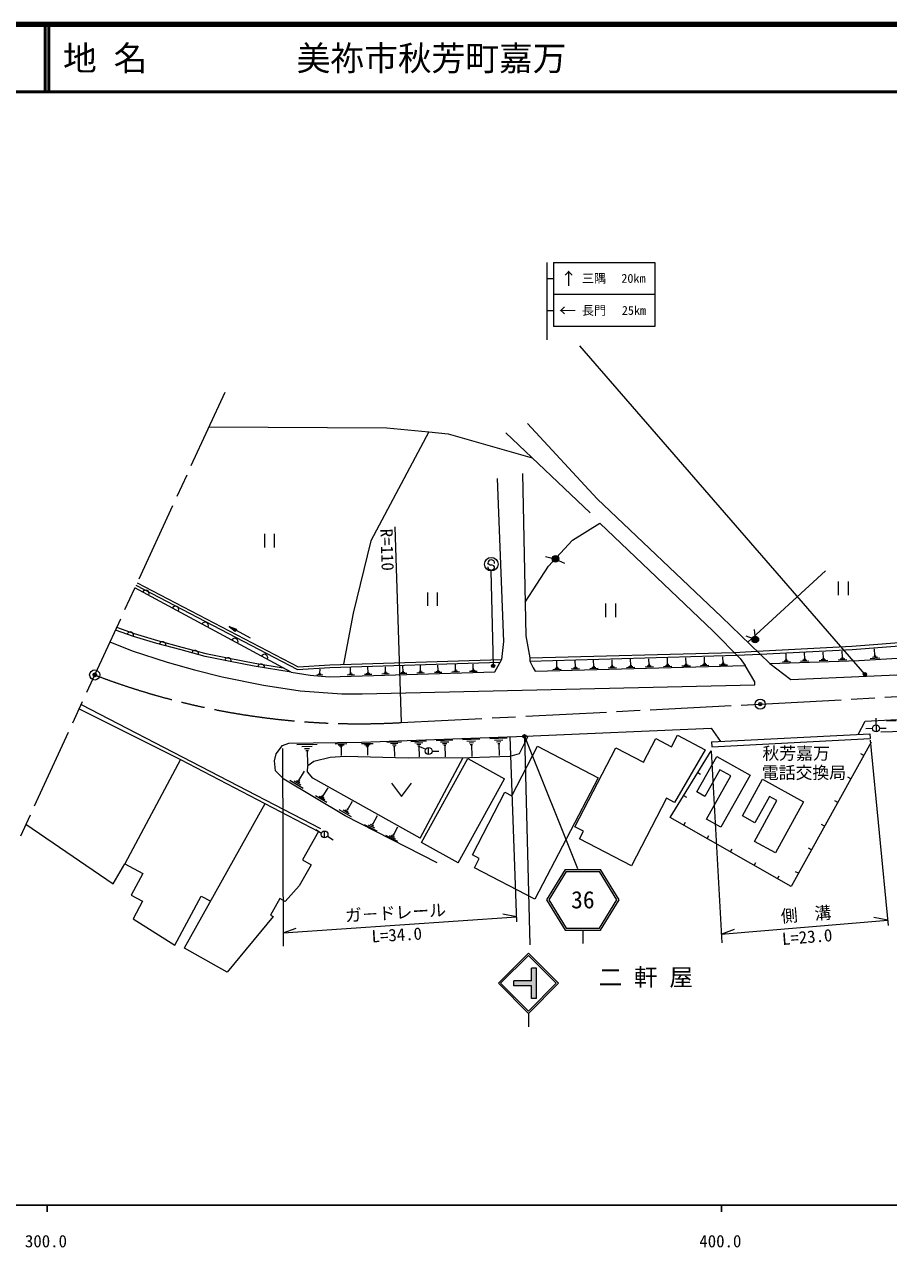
# Model space of a CAD drawing. Units: millimetres at full size, sheet at 1:1000; details may follow other scales. Extents: x 40000 to 680000, y 20000 to 380000.
# Drawn here: x 364656 to 492784, y 198715 to 380000 of the extents above; entities that cross this region are included whole.
import ezdxf
from ezdxf.enums import TextEntityAlignment as Align

# ---------------------------------------------------------------- set-up
doc = ezdxf.new("R2010")
doc.units = ezdxf.units.MM
doc.header["$LTSCALE"] = 1000
doc.header["$PDMODE"] = 32
doc.header["$PDSIZE"] = 500
doc.linetypes.add('CHAIN', pattern=[18.5, 12, -1.5, 3.5, -1.5])
for name, color, linetype, lineweight in [('S-BGD', 7, 'Continuous', 13), ('S-BMK', 2, 'CHAIN', 13), ('S-BMK-SRVR', 3, 'Continuous', 13), ('S-TTL', 2, 'Continuous', 140), ('S-TTL-BAND', 7, 'Continuous', 25), ('S-TTL-LINE', 7, 'Continuous', 50), ('S-TTL-TXT', 7, 'Continuous', 13)]:
    doc.layers.add(name, color=color, linetype=linetype, lineweight=lineweight)
doc.layers.add('S-OTRS', color=6, linetype='Continuous')
doc.styles.add('@ＭＳ ゴシック', font='')
doc.styles.add('ＭＳ ゴシック', font='')
doc.styles.get('@ＭＳ ゴシック').set_extended_font_data('@MS Gothic')
doc.styles.get('ＭＳ ゴシック').set_extended_font_data('MS Gothic')

msp = doc.modelspace()

# ---------------------------------------------------------------- hatches: boundary and pattern name
at = {"layer": 'S-BGD'}
for points in [[(443729, 301168, 0.58524), (442900, 300896, 0.04866), (442891, 300799, 0.21031), (443053, 300431)], [(443729, 301168, 0.58524), (442900, 300896, 0.04866), (442891, 300799, 0.21031), (443053, 300431)], [(443729, 301168, 0.58524), (442900, 300896, 0.04866), (442891, 300799, 0.21031), (443053, 300431)], [(443836, 300571, 0.1189), (443891, 300799, 0.21031), (443729, 301168), (443053, 300431, 0.49516)], [(473522, 288835, 0.41567), (473020, 289335, 0.07967), (472863, 289309), (472562, 289032, 0.10156), (472522, 288835, 1)], [(473522, 288835, 0.41567), (473020, 289335, 0.07967), (472863, 289309), (472562, 289032, 0.10156), (472522, 288835, 1)], [(472863, 289309, 0.21392), (472562, 289032)], [(440578, 235631), (439828, 235631), (439828, 237505), (437205, 237505), (437205, 238255), (439828, 238255), (439828, 240129), (440578, 240129)]]:
    msp.add_hatch(color=256, dxfattribs=at).paths.add_polyline_path(points)

# ---------------------------------------------------------------- linework, layer by layer
for p, q in [((442107, 344740), (442107, 333240)), ((443107, 344740), (458107, 344740)), ((443107, 344740), (443107, 335240)), ((458107, 344740), (458107, 335240)), ((442107, 342365), (443107, 342365)), ((458107, 339990), (443107, 339990)), ((442107, 337615), (443107, 337615)), ((458107, 335240), (443107, 335240)), ((489278, 283679), (446990, 332367)), ((436046, 319452), (448555, 307631)), ((419584, 305516), (420505, 276524)), ((400238, 304483), (400238, 302483)), ((401738, 302483), (401738, 304483)), ((441934, 301152), (442900, 300896)), ((433477, 300016), (433378, 300134)), ((433722, 299877), (433477, 300016)), ((434023, 299874), (433722, 299877)), ((434268, 299763), (434023, 299874)), ((434374, 299626), (434268, 299763)), ((443836, 300571), (444750, 300165)), ((433825, 299007), (434144, 284916)), ((471913, 288434), (483424, 299038)), ((485336, 297421), (485336, 295421)), ((486836, 295421), (486836, 297421)), ((404194, 284007), (381032, 296513)), ((424407, 295816), (424407, 293816)), ((425907, 293816), (425907, 295816)), ((450821, 294173), (450821, 292173)), ((452321, 292173), (452321, 294173)), ((394987, 290779), (395932, 290080)), ((394987, 290779), (395945, 290104)), ((394987, 290779), (395958, 290128)), ((394987, 290779), (395970, 290150)), ((394987, 290779), (395987, 290180)), ((394987, 290779), (396003, 290210)), ((394987, 290779), (396025, 290251)), ((394987, 290779), (396036, 290271)), ((394987, 290779), (396048, 290294)), ((394987, 290779), (396061, 290317)), ((394987, 290779), (396070, 290333)), ((394987, 290779), (396081, 290354)), ((394987, 290779), (396092, 290375)), ((394987, 290779), (395919, 290055)), ((394987, 290779), (396101, 290391)), ((398194, 289037), (394987, 290779)), ((396101, 290391), (395919, 290055)), ((473020, 289335), (472926, 290331)), ((471632, 289399), (472562, 289032)), ((439577, 286099), (469876, 286932)), ((439590, 285649), (470310, 286494)), ((469876, 286932), (473262, 287122)), ((470310, 286494), (473750, 286647)), ((477617, 285868), (477588, 286697)), ((480346, 285979), (480315, 286840)), ((483121, 286091), (483089, 286985)), ((485943, 286205), (485911, 287132)), ((490846, 286468), (490667, 286458)), ((490757, 286463), (490699, 287467)), ((413024, 283892), (413003, 284647)), ((415607, 283967), (415585, 284726)), ((418195, 284043), (418173, 284805)), ((420788, 284119), (420766, 284885)), ((423386, 284196), (423363, 284965)), ((425988, 284272), (425966, 285044)), ((428596, 284349), (428574, 285124)), ((431209, 284425), (431187, 285205)), ((443777, 284632), (443470, 284623)), ((443697, 284752), (443544, 284748)), ((443620, 284750), (443597, 285609)), ((446506, 284705), (446199, 284697)), ((446426, 284826), (446272, 284822)), ((446349, 284824), (446326, 285684)), ((449394, 284659), (448779, 284643)), ((449237, 284778), (448929, 284770)), ((449157, 284899), (449003, 284895)), ((449080, 284897), (449057, 285759)), ((452128, 284732), (451511, 284716)), ((451970, 284852), (451662, 284844)), ((451890, 284973), (451736, 284969)), ((451813, 284971), (451790, 285835)), ((455176, 284690), (453940, 284657)), ((454864, 284806), (454246, 284789)), ((454706, 284925), (454397, 284917)), ((454626, 285047), (454471, 285043)), ((454548, 285045), (454525, 285910)), ((457915, 284764), (456677, 284730)), ((457602, 284879), (456983, 284863)), ((457444, 284999), (457134, 284990)), ((457363, 285120), (457208, 285116)), ((457286, 285118), (457263, 285985)), ((460656, 284837), (459415, 284804)), ((460342, 284952), (459722, 284936)), ((460184, 285072), (459874, 285064)), ((460103, 285194), (459948, 285190)), ((460026, 285192), (460002, 286060)), ((463399, 284910), (462156, 284877)), ((463085, 285026), (462464, 285009)), ((462926, 285146), (462616, 285138)), ((462845, 285268), (462690, 285264)), ((462768, 285266), (462744, 286136)), ((466144, 284983), (464899, 284950)), ((465830, 285099), (465207, 285083)), ((465671, 285220), (465359, 285211)), ((465590, 285342), (465434, 285338)), ((465512, 285340), (465488, 286211)), ((468892, 285057), (467645, 285023)), ((468576, 285173), (467953, 285156)), ((468417, 285293), (468106, 285285)), ((468336, 285416), (468180, 285412)), ((468258, 285414), (468235, 286287)), ((478222, 285534), (477037, 285492)), ((477921, 285642), (477329, 285621)), ((477769, 285755), (477473, 285745)), ((477691, 285871), (477543, 285866)), ((480974, 285631), (479744, 285588)), ((480662, 285744), (480047, 285722)), ((480504, 285861), (480196, 285850)), ((480422, 285981), (480269, 285976)), ((483773, 285731), (482496, 285685)), ((483449, 285847), (482811, 285824)), ((483285, 285969), (482966, 285958)), ((483201, 286094), (483041, 286088)), ((486620, 285832), (485295, 285785)), ((486284, 285952), (485622, 285929)), ((486114, 286079), (485783, 286067)), ((486026, 286208), (485861, 286202)), ((491499, 286073), (490064, 285991)), ((491132, 286196), (490414, 286155)), ((490944, 286330), (490585, 286309)), ((408877, 283546), (407992, 283609)), ((408662, 283650), (408219, 283682)), ((408558, 283747), (408336, 283762)), ((408509, 283839), (408398, 283847)), ((408453, 283843), (408498, 284463)), ((413573, 283584), (412494, 283553)), ((413300, 283684), (412761, 283668)), ((413162, 283788), (412893, 283780)), ((413092, 283894), (412957, 283890)), ((416158, 283658), (415075, 283627)), ((415884, 283759), (415342, 283743)), ((415746, 283863), (415475, 283855)), ((415675, 283969), (415539, 283966)), ((418749, 283733), (417660, 283701)), ((418473, 283834), (417929, 283818)), ((418334, 283938), (418062, 283931)), ((418263, 284045), (418127, 284041)), ((421344, 283807), (420250, 283776)), ((421067, 283909), (420521, 283893)), ((420928, 284014), (420654, 284006)), ((420856, 284121), (420719, 284118)), ((423944, 283882), (422846, 283850)), ((423666, 283984), (423117, 283968)), ((423526, 284090), (423251, 284082)), ((423454, 284198), (423317, 284194)), ((426550, 283957), (425446, 283925)), ((426271, 284059), (425719, 284043)), ((426129, 284166), (425854, 284158)), ((426057, 284274), (425919, 284270)), ((429160, 284032), (428051, 284000)), ((428880, 284135), (428325, 284119)), ((428738, 284242), (428461, 284234)), ((428665, 284351), (428527, 284347)), ((431775, 284107), (430662, 284075)), ((431494, 284210), (430937, 284194)), ((431351, 284318), (431073, 284310)), ((431279, 284427), (431139, 284423)), ((444244, 284399), (443017, 284366)), ((443934, 284513), (443320, 284497)), ((446973, 284471), (445744, 284439)), ((446663, 284586), (446048, 284570)), ((449705, 284544), (448474, 284511)), ((452440, 284617), (451206, 284584)), ((373046, 279185), (408567, 260839)), ((372762, 278569), (387805, 271050)), ((489427, 275661), (490426, 275692)), ((490926, 276168), (490926, 275168)), ((490946, 276168), (490933, 277168)), ((491424, 275706), (492424, 275691)), ((491638, 275163), (508416, 275591)), ((492460, 276762), (493903, 276834)), ((421953, 273736), (424284, 273820)), ((425723, 273872), (428173, 273960)), ((429616, 274011), (432179, 274103)), ((430266, 273778), (431547, 273824)), ((433683, 274157), (436236, 274249)), ((434330, 273925), (435607, 273971)), ((436632, 274411), (437627, 247010)), ((438798, 274488), (446686, 254873)), ((438798, 274488), (439581, 243577)), ((466524, 273653), (490026, 274848)), ((466559, 272954), (490061, 274149)), ((490026, 274848), (490061, 274149)), ((490067, 273897), (492739, 246433)), ((402907, 272677), (403001, 243403)), ((405054, 273253), (408048, 273322)), ((405809, 272971), (407306, 273005)), ((406191, 272680), (406939, 272697)), ((406385, 272385), (406759, 272394)), ((406572, 272389), (406620, 270294)), ((410731, 273384), (412472, 273424)), ((411170, 273220), (412041, 273240)), ((411392, 273051), (411827, 273061)), ((411505, 272879), (411722, 272884)), ((411614, 272882), (411642, 271663)), ((414627, 273403), (416368, 273443)), ((415066, 273239), (415937, 273259)), ((415288, 273070), (415723, 273080)), ((415401, 272898), (415618, 272903)), ((415510, 272901), (415538, 271682)), ((418391, 273608), (420543, 273686)), ((418937, 273412), (420013, 273451)), ((419213, 273207), (419752, 273226)), ((419356, 272996), (419625, 273006)), ((419490, 273001), (419544, 271494)), ((422544, 273524), (423710, 273566)), ((422844, 273302), (423427, 273322)), ((422998, 273074), (423289, 273084)), ((423144, 273079), (423202, 271448)), ((423253, 272984), (424164, 272571)), ((424589, 271807), (424589, 272807)), ((425089, 272296), (426089, 272300)), ((426344, 273649), (427569, 273693)), ((426659, 273415), (427272, 273437)), ((426821, 273175), (427128, 273186)), ((426974, 273180), (427036, 271465)), ((430595, 273533), (431236, 273556)), ((430765, 273283), (431085, 273294)), ((430925, 273289), (430989, 271495)), ((434659, 273681), (435297, 273704)), ((434827, 273432), (435146, 273443)), ((434987, 273438), (435051, 271651)), ((466477, 272359), (468055, 243874)), ((466524, 273653), (466559, 272954)), ((423324, 259412), (429707, 271328)), ((489130, 271663), (488693, 271906)), ((405363, 267920), (406189, 269304)), ((464492, 269122), (464919, 268860)), ((487187, 268167), (486750, 268410)), ((405997, 266737), (404021, 267917)), ((405621, 267230), (404633, 267820)), ((405492, 267575), (404998, 267870)), ((405486, 267846), (405239, 267994)), ((408963, 265677), (409675, 266870)), ((419070, 267569), (420570, 265569)), ((420570, 265569), (422070, 267569)), ((428956, 255727), (435835, 268176)), ((409510, 264658), (407806, 265675)), ((409186, 265083), (408334, 265591)), ((409074, 265380), (408649, 265634)), ((409070, 265614), (408857, 265741)), ((412554, 263612), (413302, 264866)), ((462402, 265711), (462828, 265450)), ((485244, 264671), (484806, 264914)), ((413128, 262540), (411337, 263609)), ((412788, 262986), (411892, 263521)), ((412671, 263299), (412223, 263567)), ((412666, 263545), (412442, 263679)), ((416967, 260432), (415100, 261385)), ((416595, 260857), (415662, 261333)), ((416457, 261163), (415990, 261401)), ((416436, 261409), (416202, 261528)), ((416319, 261469), (416987, 262776)), ((419391, 259857), (420018, 261085)), ((462428, 261323), (462676, 261757)), ((483300, 261174), (482863, 261417)), ((407854, 260684), (408704, 260158)), ((409160, 259453), (409160, 260453)), ((409574, 259672), (410433, 259160)), ((419999, 258883), (418246, 259779)), ((419651, 259283), (418774, 259730)), ((419521, 259570), (419083, 259794)), ((419501, 259801), (419282, 259913)), ((465900, 259336), (466148, 259770)), ((469371, 257349), (469620, 257783)), ((481357, 257678), (480920, 257921)), ((472843, 255362), (473091, 255796)), ((382207, 254174), (380481, 250951)), ((444821, 254768), (442057, 250268)), ((444989, 254468), (442409, 250268)), ((444821, 254768), (450093, 254768)), ((444989, 254468), (449925, 254468)), ((452505, 250268), (449925, 254468)), ((452857, 250268), (450093, 254768)), ((476315, 253375), (476563, 253809)), ((479414, 254182), (478977, 254425)), ((442057, 250268), (444821, 245768)), ((442409, 250268), (444989, 246068)), ((449925, 246068), (452505, 250268)), ((450093, 245768), (452857, 250268)), ((402995, 245370), (437602, 247708)), ((437602, 247708), (435570, 248111)), ((467983, 245176), (492659, 247261)), ((492659, 247261), (490620, 247629)), ((402995, 245370), (404954, 246042)), ((444821, 245768), (450093, 245768)), ((444989, 246068), (449925, 246068)), ((447457, 245768), (447457, 243768)), ((467983, 245176), (469931, 245882)), ((439380, 242335), (434925, 237880)), ((439380, 242017), (435243, 237880)), ((443835, 237880), (439380, 242335)), ((443517, 237880), (439380, 242017)), ((440578, 240129), (439828, 240129)), ((439828, 238255), (439828, 240129)), ((440578, 235631), (440578, 240129)), ((434925, 237880), (439380, 233425)), ((435243, 237880), (439380, 233743)), ((437205, 237505), (437205, 238255)), ((439828, 238255), (437205, 238255)), ((439828, 237505), (437205, 237505)), ((439380, 233425), (443835, 237880)), ((439380, 233743), (443517, 237880)), ((439828, 235631), (439828, 237505)), ((440578, 235631), (439828, 235631)), ((439380, 233425), (439380, 231425))]:
    msp.add_line(p, q, dxfattribs=at)
for points in [[(392015, 320343), (418391, 320204), (424641, 319623), (427464, 319299), (439928, 315784)], [(424641, 319623), (416024, 303484), (413401, 292731), (411964, 285165)], [(439244, 320867), (449564, 309669), (468019, 292221), (475160, 285275)], [(434746, 312682), (435692, 288525), (435404, 285884), (435137, 285365)], [(438496, 313460), (438980, 289364), (439577, 286099), (439590, 285649), (440072, 284620), (440380, 284145), (471525, 284977)], [(438879, 294394), (442382, 299698), (445917, 303557), (449996, 306071)], [(449996, 306071), (466779, 290064), (470775, 286023), (471525, 284977)], [(381189, 296900), (405139, 284400), (409945, 284703), (435195, 285478)], [(381374, 297255), (405225, 284806), (409926, 285103), (435404, 285884)], [(404194, 284007), (398733, 284873), (394915, 285619), (391439, 286341), (387883, 287287), (384261, 288243), (380802, 289299), (378133, 290223)], [(378281, 290648), (380942, 289727), (384384, 288676), (387998, 287722), (391543, 286779), (395004, 286060), (398812, 285316), (403014, 284650)], [(377330, 288481), (380650, 287174), (385808, 285459), (389877, 284330), (393996, 283307), (400094, 282075), (405562, 281241), (411733, 280799), (414740, 280805), (472957, 282117)], [(473262, 287122), (487347, 287858), (496910, 288604), (502291, 288937)], [(473750, 286647), (487379, 287359), (496945, 288105), (502290, 288436)], [(475160, 285275), (488383, 285744), (502287, 286544)], [(404194, 284007), (407007, 283529), (409840, 283326), (434411, 284033), (435137, 285365)], [(472957, 282117), (472942, 282570), (471525, 284977)], [(475160, 285275), (478285, 282917), (500741, 283912)], [(488257, 274758), (489315, 276756), (508339, 277700), (513653, 277860), (516199, 277482), (520153, 276521), (522468, 275650), (524118, 274825), (525620, 273220), (526634, 271864), (527849, 269085), (528043, 267469)], [(425875, 255715), (412234, 262680), (403124, 268119), (401887, 269353), (401735, 270868), (401983, 271887), (402942, 273131), (403842, 273453), (414667, 273625), (438974, 274495), (466477, 275703), (467884, 273723)], [(423324, 259412), (407441, 268272), (406604, 269222), (406686, 270149), (407586, 270817), (409971, 271417), (412216, 271546), (421529, 271290), (430668, 271332), (436676, 271563), (438063, 271962), (439345, 274511)], [(490218, 273621), (478326, 252225), (460417, 262473), (466477, 272359)], [(387805, 271050), (379533, 255606), (382207, 254174), (380481, 250951), (382149, 250057), (380755, 247454), (386963, 243522), (390869, 250813), (392271, 250062)], [(387805, 271050), (408252, 260401), (405891, 256186), (407179, 255464), (405375, 252344), (403325, 249997), (402526, 250444), (401148, 247984), (401529, 247770), (394702, 239546), (388368, 243094), (388379, 243113), (400363, 264509)], [(428956, 255727), (423510, 258736), (430390, 271185), (435835, 268176)], [(364882, 261470), (377800, 252616), (379533, 255606)]]:
    msp.add_lwpolyline(points, dxfattribs=at)
for points in [[(452349, 272799), (456450, 270668), (458260, 274151), (460595, 272938), (461477, 274636), (465577, 272505), (461042, 264697), (459859, 265312), (454647, 255284), (446950, 259284), (447534, 260407), (446254, 261072)], [(440359, 250336), (431373, 255006), (432098, 256401), (431073, 256934), (435897, 266215), (436922, 265682), (440727, 273005), (449714, 268334)], [(464363, 266245), (467335, 271520), (472249, 268751), (467903, 261036), (465794, 262224), (469394, 268615), (467786, 269521), (465560, 265571)], [(471116, 262680), (474087, 268123), (480179, 264797), (476039, 257213), (472923, 258914), (476226, 264965), (475110, 265574), (472976, 261665)]]:
    msp.add_lwpolyline(points, close=True, dxfattribs=at)
for centre, radius in [((433877, 300005), 1000), ((443391, 300799), 500), ((473022, 288835), 500), ((434144, 284916), 250), ((434144, 284916), 200), ((434144, 284916), 150), ((434144, 284916), 100), ((434144, 284916), 50), ((434144, 284916), 20), ((489278, 283679), 250), ((489278, 283679), 200), ((489278, 283679), 150), ((489278, 283679), 100), ((489278, 283679), 50), ((489278, 283679), 20), ((490926, 275668), 500), ((438798, 274488), 250), ((438798, 274488), 200), ((438798, 274488), 150), ((438798, 274488), 100), ((438798, 274488), 50), ((438798, 274488), 20), ((424589, 272307), 500), ((409160, 259953), 500)]:
    msp.add_circle(centre, radius, dxfattribs=at)
for centre, start, end in [((433874, 299630), 179.55488, 359.55488), ((433878, 300130), 359.55488, 179.55488), ((382636, 295647), 331.63382, 151.63382), ((387035, 293272), 331.63382, 151.63382), ((391435, 290896), 331.63382, 151.63382), ((380341, 289459), 340.90118, 160.90118), ((385127, 288014), 345.21727, 165.21727), ((395835, 288521), 331.63382, 151.63382), ((389960, 286734), 345.10214, 165.10214), ((400234, 286145), 331.63382, 151.63382), ((394836, 285636), 348.27186, 168.27186), ((399750, 284712), 350.98754, 170.98754)]:
    msp.add_arc(centre, 500, start, end, dxfattribs=at)
for p in [(434144, 284916), (375074, 283584), (375074, 283584), (489278, 283679), (438798, 274488)]:
    msp.add_point(p, dxfattribs=at)
at = {"layer": 'S-BMK'}
for p, q in [((394373, 325460), (364050, 259665)), ((473762, 279258), (529761, 282349)), ((420505, 276524), (473762, 279258))]:
    msp.add_line(p, q, dxfattribs=at)
msp.add_arc((414307, 386350), 110000, 249.10453, 273.23047, dxfattribs=at)
at = {"layer": 'S-BMK-SRVR'}
for centre in [(375074, 283584), (473762, 279258)]:
    msp.add_circle(centre, 750, dxfattribs=at)
msp.add_point((473762, 279258), dxfattribs=at)
at = {"layer": 'S-OTRS'}
msp.add_point((375074, 283584), dxfattribs=at)
at = {"layer": 'S-TTL'}
msp.add_line((680000, 380000), (40000, 380000), dxfattribs=at)
at = {"layer": 'S-TTL-BAND'}
for p, q in [((40000, 205000), (579000, 205000)), ((368000, 205000), (368000, 204000)), ((468000, 205000), (468000, 204000))]:
    msp.add_line(p, q, dxfattribs=at)
at = {"layer": 'S-TTL-LINE'}
for p, q in [((367750, 380000), (367750, 370000)), ((368250, 380000), (368250, 370000)), ((40000, 370000), (680000, 370000))]:
    msp.add_line(p, q, dxfattribs=at)

# ---------------------------------------------------------------- texts
at = {"layer": 'S-BGD', "style": 'ＭＳ ゴシック'}
for s, height, p in [('↑', 1833, (445345, 342365)), ('三隅', 1320, (449107, 342365)), ('長門', 1320, (449107, 337615)), ('秋芳嘉万', 1833, (479082, 271969)), ('電話交換局', 1833, (480248, 269109)), ('36', 2566, (447457, 250268)), ('二 軒 屋', 2566, (456786, 238785))]:
    msp.add_text(s, height=height, dxfattribs=at).set_placement(p, align=Align.MIDDLE_CENTER)
for s, p in [('20km', (456754, 342365)), ('25km', (456826, 337615))]:
    msp.add_text(s, height=1320, dxfattribs=at).set_placement(p, align=Align.MIDDLE_RIGHT)
msp.add_text('↑', height=1833, rotation=90, dxfattribs=at).set_placement((445210, 337615), align=Align.MIDDLE_CENTER)
msp.add_text('R=110', height=1833, rotation=271.89, dxfattribs=at).set_placement((416878, 305204), align=Align.BOTTOM_LEFT)
at = {"layer": 'S-BGD'}
for s, rotation, style, p in [('ガ－ドレール', 3.321, 'ＭＳ ゴシック', (419754, 246891)), ('側\u3000溝', 4.499, 'ＭＳ ゴシック', (480666, 246645)), ('L=34.0', 3.321, '@ＭＳ ゴシック', (419943, 243602))]:
    msp.add_text(s, height=1833, rotation=rotation, dxfattribs=dict(at, style=style)).set_placement(p, align=Align.BOTTOM_CENTER)
at = {"layer": 'S-BGD', "style": '@ＭＳ ゴシック'}
msp.add_text('L=23.0', height=1833, rotation=4.499, dxfattribs=at).set_placement((480639, 245671), align=Align.TOP_CENTER)
at = {"layer": 'S-TTL-BAND', "style": 'ＭＳ ゴシック'}
for s, p in [('300.0', (367844, 198195)), ('400.0', (467844, 198195))]:
    msp.add_text(s, height=1833, dxfattribs=at).set_placement(p, align=Align.BOTTOM_CENTER)
at = {"layer": 'S-TTL-TXT', "style": 'ＭＳ ゴシック'}
for s, p in [('地 名', (370380, 375000)), ('美祢市秋芳町嘉万', (405024, 375000))]:
    msp.add_text(s, height=3666, dxfattribs=at).set_placement(p, align=Align.MIDDLE_LEFT)

doc.saveas('drawing.dxf')
